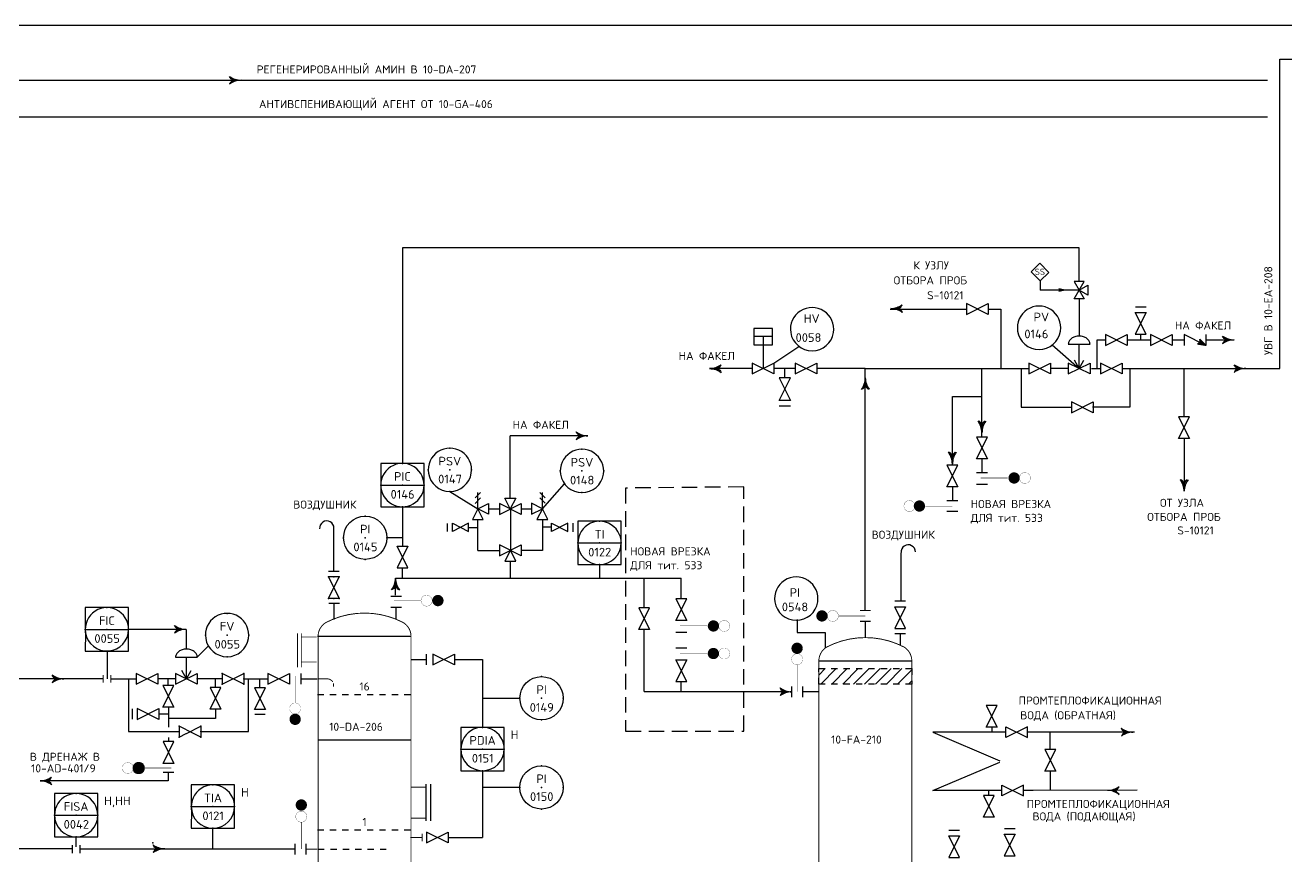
# Model space of a CAD drawing. Extents: x 71 to 279, y 48 to 143.
# Drawn here: x 145.03 to 165.38, y 64.18 to 77.59 of the extents above; entities that cross this region are included whole.
import ezdxf
from ezdxf.enums import TextEntityAlignment as Align

# ---------------------------------------------------------------- set-up
doc = ezdxf.new("R2010")
doc.units = 0
doc.header["$MEASUREMENT"] = 0
for name, pattern in [('DASH', [0.15625, 0.09375, -0.0625]), ('DASHED', [0.1875, 0.125, -0.0625]), ('DASHS', [0.375, 0.25, -0.125]), ('SDASH', [0.09375, 0.046875, -0.046875])]:
    doc.linetypes.add(name, pattern=pattern)
doc.layers.get('0').update_dxf_attribs({"linetype": 'CONTINUOUS'})
for name, color, linetype in [('DESIGNDATA', 7, 'CONTINUOUS'), ('IN-ATTRIBS', 7, 'CONTINUOUS'), ('IN-EQUIPMENT', 7, 'CONTINUOUS'), ('IN-INST-TAP', 7, 'CONTINUOUS'), ('IN-INSTRUMENT', 7, 'SDASH'), ('IN-MAJ-PROC', 7, 'CONTINUOUS'), ('IN-MIN-PROC', 7, 'CONTINUOUS'), ('IN-PNEUMATIC', 7, 'CONTINUOUS'), ('IN-TEXT', 51, 'CONTINUOUS')]:
    doc.layers.add(name, color=color, linetype=linetype)
doc.styles.add('ATTRIBS', font='SIMPLEX', dxfattribs={"width": 0.8, "height": 0.125})
doc.styles.add('NARROW', font='simplex', dxfattribs={"width": 0.75, "height": 0.1})
doc.styles.add('S1', font='SIMPLEX.shx')
doc.styles.add('SIMPLEX', font='SIMPLEX')

# ---------------------------------------------------------------- blocks, each defined once
blk = doc.blocks.new('BUBTEXT')
at = {"layer": 'IN-ATTRIBS'}
for p in [(0, 0.25), (-0.25, 0), (0, 0), (0.25, 0), (0, -0.25)]:
    blk.add_point(p, dxfattribs=at)
at = {"layer": 'IN-ATTRIBS', "flags": 1}
for tag, style, width, p in [('IDNUM', 'ATTRIBS', 0.8, (0.009, 0.584)), ('DWGNO', 'ATTRIBS', 0.8, (0.003, 0.447)), ('FILENO', 'ATTRIBS', 0.8, (-0.003, 0.311)), ('LOC', 'ATTRIBS', 0.8, (-0.08, -0.422)), ('SIG', 'ATTRIBS', 0.8, (-0.087, -0.563)), ('INSTALL', 'ATTRIBS', 0.8, (-0.087, -0.699)), ('DATE', 'ATTRIBS', 0.8, (-0.088, -0.969)), ('SERV', 'ATTRIBS', 0.8, (-0.083, -0.838)), ('DES', 'NARROW', 0.75, (-0.087, -1.102)), ('CSYS', 'NARROW', 0.75, (-0.087, -1.243))]:
    blk.add_attdef(tag, text='', height=0.1, dxfattribs=dict(at, style=style, width=width)).set_placement(p, align=Align.CENTER)
at = {"layer": 'IN-ATTRIBS', "style": 'ATTRIBS', "flags": 1}
blk.add_attdef('SYSCDI', text='', height=0.1, dxfattribs=at).set_placement((-0.312, 0.312), align=Align.RIGHT)
at = {"layer": 'IN-ATTRIBS', "style": 'S1'}
for tag, p in [('XT', (0.324, 0.257)), ('A1', (0.323, 0.115)), ('A2', (0.323, -0.035)), ('A3', (0.323, -0.185)), ('RES', (0.323, -0.342))]:
    blk.add_attdef(tag, p, '', height=0.1, dxfattribs=at)
at = {"layer": 'IN-ATTRIBS', "style": 'ATTRIBS'}
blk.add_attdef('SYSCDV', text='', height=0.1, dxfattribs=at).set_placement((-0.312, 0.141), align=Align.RIGHT)
at = {"layer": 'IN-ATTRIBS', "style": 'S1'}
for tag, p in [('INSTTYPE', (0, 0.05)), ('TAGNUM', (0.002, -0.156)), ('MD', (0.402, -0.565)), ('SZ', (0.402, -0.696))]:
    blk.add_attdef(tag, text='', height=0.1, dxfattribs=at).set_placement(p, align=Align.CENTER)
blk = doc.blocks.new('VALVTEXT')
at = {"layer": 'IN-ATTRIBS'}
for p in [(0, 0.0625), (0, 0), (0.25, 0.0625), (0.25, 0), (0, -0.0625), (0.25, -0.0625)]:
    blk.add_point(p, dxfattribs=at)
at = {"layer": 'IN-ATTRIBS', "style": 'S1', "flags": 1}
for tag, p in [('IDNUM', (0.125, 0.5625)), ('DWGNO', (0.125, 0.4375)), ('FILENO', (0.125, 0.3125))]:
    blk.add_attdef(tag, text='', height=0.1, dxfattribs=at).set_placement(p, align=Align.CENTER)
at = {"layer": 'IN-ATTRIBS', "style": 'S1'}
for tag, p in [('MODE', (0.125, 0.078125)), ('SIZE', (0.125, -0.1875))]:
    blk.add_attdef(tag, text='', height=0.1, dxfattribs=at).set_placement(p, align=Align.CENTER)
blk = doc.blocks.new('PH29')
at = {"layer": 'IN-ATTRIBS'}
for p in [(0, 0.25), (-0.25, 0), (0, 0), (0.25, 0), (0, -0.25)]:
    blk.add_point(p, dxfattribs=at)
at = {"layer": 'IN-ATTRIBS', "flags": 1}
for tag, style, width, p in [('IDNUM', 'ATTRIBS', 0.8, (0.009, 0.584)), ('DWGNO', 'ATTRIBS', 0.8, (0.003, 0.447)), ('FILENO', 'ATTRIBS', 0.8, (-0.003, 0.311)), ('LOC', 'ATTRIBS', 0.8, (-0.08, -0.422)), ('SIG', 'ATTRIBS', 0.8, (-0.087, -0.563)), ('INSTALL', 'ATTRIBS', 0.8, (-0.087, -0.699)), ('DATE', 'ATTRIBS', 0.8, (-0.088, -0.969)), ('SERV', 'ATTRIBS', 0.8, (-0.083, -0.838)), ('DES', 'NARROW', 0.75, (-0.087, -1.102)), ('CSYS', 'NARROW', 0.75, (-0.087, -1.243))]:
    blk.add_attdef(tag, text='', height=0.1, dxfattribs=dict(at, style=style, width=width)).set_placement(p, align=Align.CENTER)
at = {"layer": 'IN-ATTRIBS', "style": 'ATTRIBS', "flags": 1}
blk.add_attdef('SYSCDI', text='', height=0.1, dxfattribs=at).set_placement((-0.312, 0.312), align=Align.RIGHT)
at = {"layer": 'IN-ATTRIBS', "style": 'S1'}
for tag, p in [('XT', (0.324, 0.257)), ('A1', (0.323, 0.115)), ('A2', (0.323, -0.035)), ('A3', (0.323, -0.185)), ('RES', (0.323, -0.342))]:
    blk.add_attdef(tag, p, '', height=0.1, dxfattribs=at)
at = {"layer": 'IN-ATTRIBS', "style": 'ATTRIBS'}
blk.add_attdef('SYSCDV', text='', height=0.1, dxfattribs=at).set_placement((-0.312, 0.141), align=Align.RIGHT)
at = {"layer": 'IN-ATTRIBS', "style": 'S1'}
for tag, p in [('INSTTYPE', (0, 0.05)), ('TAGNUM', (0.002, -0.156)), ('MD', (0.402, -0.565)), ('SZ', (0.402, -0.696))]:
    blk.add_attdef(tag, text='', height=0.1, dxfattribs=at).set_placement(p, align=Align.CENTER)

msp = doc.modelspace()

# ---------------------------------------------------------------- hatches: boundary and pattern name
h = msp.add_hatch()
h.set_pattern_fill('ANSI37', color=2, scale=0.00014, style=0)
h.set_pattern_definition([(45, (-271.68314443, -228.2868269), (-0.00031430896424, 0.00031430896424), []), (135, (-271.68314443, -228.2868269), (-0.00031430896424, -0.00031430896424), [])])
edge = h.paths.add_edge_path()
edge.add_line((164.091, 72.424), (163.994, 72.524))
edge.add_line((163.994, 72.524), (163.999, 72.47))
edge.add_line((163.999, 72.47), (163.96, 72.445))
edge.add_line((163.96, 72.445), (164.09, 72.424))
h = msp.add_hatch(color=2)
edge = h.paths.add_edge_path()
edge.add_arc((151.694, 68.303), 0.0892, 89.9536, 269.9536, ccw=False)
edge.add_arc((151.694, 68.303), 0.0892, -90.0464, 89.9536, ccw=False)
h = msp.add_hatch(color=2)
edge = h.paths.add_edge_path()
edge.add_arc((157.492, 67.532), 0.0893, 180, 360)
edge.add_arc((157.492, 67.532), 0.0893, 0, 180)
at = {"linetype": 'Continuous'}
h = msp.add_hatch(dxfattribs=at)
h.set_pattern_fill('ANSI31', style=0)
h.set_pattern_definition([(45, (-406.77106, -448.19456), (-0.088388348, 0.088388348), [])])
h.paths.add_polyline_path([(159.344, 67.204), (157.844, 67.204), (157.844, 66.954), (159.344, 66.954)])
h = msp.add_hatch()
h.set_pattern_fill('ANSI37', color=2, scale=0.00014, style=0)
h.set_pattern_definition([(45, (-259.6959822, -227.31562325), (-0.00031430896424, 0.00031430896424), []), (135, (-259.6959822, -227.31562325), (-0.00031430896424, -0.00031430896424), [])])
edge = h.paths.add_edge_path()
edge.add_arc((146.864, 65.598), 0.0892, -89.9468, 90.0532, ccw=False)
edge.add_arc((146.864, 65.598), 0.0892, 90.0532, 270.0532, ccw=False)
h = msp.add_hatch(color=2)
edge = h.paths.add_edge_path()
edge.add_arc((149.489, 65.001), 0.0893, 180, 360)
edge.add_arc((149.489, 65.001), 0.0893, 0, 180)

# ---------------------------------------------------------------- linework, layer by layer
at = {"color": 6, "linetype": 'Continuous'}
msp.add_line((71.634, 77.594), (266.486, 77.594), dxfattribs=at)
at = {"color": 5, "linetype": 'Continuous'}
for p, q in [((165.284, 76.346), (165.284, 77.048)), ((165.284, 77.048), (235.915, 77.048)), ((143.886, 76.707), (165.087, 76.706)), ((165.284, 72.05), (165.284, 76.346)), ((165.087, 76.109), (144.43, 76.109)), ((158.996, 73.011), (160.228, 73.011)), ((160.578, 73.011), (160.782, 73.011)), ((160.782, 73.011), (160.782, 72.049)), ((162.334, 72.049), (162.334, 72.511)), ((162.334, 72.511), (162.473, 72.511)), ((162.823, 72.511), (163.198, 72.511)), ((163.04, 72.511), (163.04, 72.604)), ((163.548, 72.511), (163.741, 72.511)), ((164.1, 72.511), (164.549, 72.511)), ((156.768, 72.049), (156.081, 72.049)), ((157.463, 72.049), (157.118, 72.049)), ((157.294, 71.902), (157.294, 72.049)), ((158.594, 72.049), (157.813, 72.049)), ((158.594, 72.049), (161.234, 72.049)), ((158.594, 68.142), (158.594, 72.049)), ((160.476, 70.942), (160.476, 72.049)), ((161.109, 72.049), (161.109, 71.424)), ((161.872, 72.049), (161.584, 72.049)), ((162.246, 72.049), (162.389, 72.049)), ((162.739, 72.049), (165.284, 72.05)), ((162.864, 72.049), (162.864, 71.424)), ((163.74, 71.269), (163.74, 72.049)), ((159.999, 71.596), (160.476, 71.596)), ((159.999, 70.489), (159.999, 71.596)), ((161.109, 71.424), (161.921, 71.424)), ((162.864, 71.424), (162.26, 71.424)), ((152.863, 69.958), (152.863, 70.963)), ((154.113, 70.963), (152.863, 70.963)), ((163.741, 70.919), (163.741, 70.067)), ((160.476, 70.592), (160.476, 70.37)), ((159.999, 70.139), (159.999, 69.917)), ((152.338, 69.109), (152.338, 69.61)), ((152.513, 69.785), (152.688, 69.785)), ((153.039, 69.786), (153.205, 69.786)), ((153.38, 69.611), (153.38, 69.111)), ((150.015, 68.775), (150.015, 69.472)), ((152.19, 69.484), (152.338, 69.484)), ((152.338, 69.109), (152.689, 69.109)), ((153.039, 69.115), (153.38, 69.115)), ((159.172, 68.294), (159.172, 69.076)), ((151.122, 68.663), (151.121, 68.829)), ((152.863, 68.941), (152.863, 68.672)), ((151.01, 68.663), (155.622, 68.663)), ((155.024, 68.187), (155.024, 68.663)), ((155.622, 68.33), (155.622, 68.663)), ((151.01, 68.392), (151.01, 68.538)), ((155.024, 66.832), (155.024, 67.837)), ((152.415, 67.35), (152.415, 66.255)), ((157.844, 67.329), (159.344, 67.329)), ((146.288, 67.038), (144.037, 67.038)), ((146.413, 67.038), (146.822, 67.038)), ((146.697, 67.026), (146.697, 66.186)), ((147.46, 67.038), (147.172, 67.038)), ((147.342, 66.931), (147.342, 67.035)), ((148.21, 67.038), (147.81, 67.038)), ((148.102, 66.898), (148.102, 67.035)), ((148.56, 67.038), (148.947, 67.038)), ((148.635, 66.186), (148.635, 67.035)), ((148.82, 66.892), (148.82, 67.038)), ((155.622, 66.832), (155.622, 66.998)), ((155.024, 66.832), (157.365, 66.832)), ((147.343, 66.583), (147.343, 66.26)), ((148.102, 66.548), (148.103, 66.399)), ((147.19, 66.471), (147.343, 66.471)), ((148.101, 66.399), (147.345, 66.399)), ((146.697, 66.186), (147.51, 66.186)), ((147.865, 66.186), (148.635, 66.186)), ((159.683, 66.177), (160.763, 65.716)), ((160.862, 66.177), (159.683, 66.177)), ((160.634, 66.256), (160.634, 66.178)), ((162.938, 66.177), (161.212, 66.179)), ((161.579, 65.9), (161.579, 66.176)), ((147.346, 66.09), (147.346, 66.024)), ((149.76, 66.053), (151.26, 66.053)), ((152.415, 65.555), (152.415, 64.475)), ((159.683, 65.234), (160.763, 65.695)), ((161.579, 65.55), (161.579, 65.234)), ((147.341, 65.39), (145.271, 65.39)), ((147.341, 65.526), (147.341, 65.39)), ((160.798, 65.234), (159.683, 65.234)), ((160.587, 65.155), (160.587, 65.234)), ((161.302, 65.237), (161.148, 65.237)), ((162.983, 65.238), (161.297, 65.237)), ((151.86, 64.475), (152.415, 64.475)), ((145.794, 64.295), (142.239, 64.295)), ((149.388, 64.288), (145.913, 64.288))]:
    msp.add_line(p, q, dxfattribs=at)
at = {"linetype": 'Continuous'}
for p, q in [((151.121, 73.997), (151.121, 70.517)), ((162.046, 73.455), (162.046, 73.997)), ((161.419, 73.465), (161.419, 73.315)), ((162.046, 73.315), (161.419, 73.315)), ((161.82, 73.315), (161.719, 73.335)), ((161.82, 73.315), (161.719, 73.294)), ((161.61, 72.43), (162.046, 72.049)), ((162.046, 72.049), (161.97, 72.187)), ((162.046, 72.049), (162.123, 72.187)), ((150.771, 70.167), (151.471, 70.167)), ((151.887, 70.064), (152.338, 69.785)), ((151.121, 69.817), (151.121, 69.179)), ((152.864, 69.782), (152.864, 69.109)), ((151.121, 69.317), (150.871, 69.317)), ((153.953, 69.233), (154.653, 69.233)), ((157.493, 67.998), (157.493, 67.788)), ((146.001, 67.838), (146.701, 67.838)), ((147.604, 67.838), (146.701, 67.838)), ((157.493, 67.788), (157.947, 67.788)), ((157.947, 67.788), (157.947, 67.533)), ((146.358, 67.038), (146.358, 67.497)), ((147.635, 67.038), (147.558, 67.175)), ((147.635, 67.038), (147.711, 67.175)), ((152.415, 66.725), (153.018, 66.725)), ((152.065, 65.905), (152.765, 65.905)), ((153.015, 65.285), (152.415, 65.285)), ((147.712, 64.975), (148.412, 64.975)), ((145.504, 64.837), (146.204, 64.837))]:
    msp.add_line(p, q, dxfattribs=at)
at = {"color": 2}
for p, q in [((162.953, 73.048), (163.128, 73.048)), ((157.097, 72.697), (156.794, 72.697)), ((156.794, 72.697), (156.794, 72.435)), ((157.097, 72.435), (157.097, 72.697)), ((157.097, 72.566), (156.794, 72.566)), ((156.946, 72.566), (156.946, 72.435)), ((164.091, 72.424), (163.741, 72.599)), ((163.741, 72.599), (163.741, 72.424)), ((163.999, 72.47), (163.96, 72.445)), ((164.091, 72.424), (163.994, 72.524)), ((163.994, 72.524), (163.999, 72.47)), ((164.091, 72.599), (164.091, 72.424)), ((156.794, 72.435), (157.097, 72.435)), ((156.948, 72.048), (156.948, 72.432)), ((161.871, 72.443), (162.221, 72.443)), ((162.046, 72.049), (162.046, 72.443)), ((157.386, 71.443), (157.205, 71.443)), ((160.389, 70.37), (160.564, 70.37)), ((152.294, 69.96), (152.381, 70.047)), ((152.338, 69.785), (152.338, 70.047)), ((153.337, 70.049), (153.424, 69.961)), ((153.38, 69.786), (153.38, 70.049)), ((160.389, 70.183), (160.564, 70.183)), ((152.294, 69.872), (152.381, 69.96)), ((152.338, 69.785), (152.513, 69.872)), ((152.513, 69.872), (152.513, 69.697)), ((152.863, 69.783), (152.776, 69.958)), ((152.776, 69.958), (152.951, 69.958)), ((152.951, 69.958), (152.863, 69.783)), ((153.205, 69.874), (153.205, 69.699)), ((153.38, 69.786), (153.205, 69.874)), ((153.337, 69.961), (153.424, 69.874)), ((159.911, 69.917), (160.086, 69.917)), ((152.338, 69.785), (152.25, 69.61)), ((152.25, 69.61), (152.425, 69.61)), ((152.425, 69.61), (152.338, 69.785)), ((152.513, 69.697), (152.338, 69.785)), ((153.205, 69.699), (153.38, 69.786)), ((153.38, 69.786), (153.293, 69.611)), ((153.293, 69.611), (153.468, 69.611)), ((153.468, 69.611), (153.38, 69.786)), ((159.911, 69.749), (160.086, 69.749)), ((151.846, 69.549), (151.846, 69.419)), ((153.528, 69.486), (153.38, 69.486)), ((153.871, 69.551), (153.871, 69.413)), ((152.864, 69.116), (152.776, 68.941)), ((152.951, 68.941), (152.864, 69.116)), ((152.776, 68.941), (152.951, 68.941)), ((155.535, 67.794), (155.71, 67.794)), ((147.46, 67.388), (147.81, 67.388)), ((147.635, 67.038), (147.635, 67.388)), ((155.535, 67.541), (155.71, 67.541)), ((147.81, 66.95), (147.46, 67.125)), ((147.46, 66.95), (147.81, 67.125)), ((147.46, 67.125), (147.46, 66.95)), ((147.81, 67.125), (147.81, 66.95)), ((146.759, 66.556), (146.759, 66.387)), ((148.74, 66.47), (148.906, 66.47)), ((147.75, 66.157), (147.515, 66.274)), ((147.515, 66.274), (147.515, 66.099)), ((147.515, 66.099), (147.632, 66.157)), ((147.258, 65.674), (147.433, 66.024)), ((147.258, 66.024), (147.433, 65.674)), ((147.433, 66.024), (147.258, 66.024)), ((147.433, 65.674), (147.258, 65.674)), ((147.433, 65.526), (147.258, 65.526)), ((159.941, 64.594), (160.116, 64.594)), ((160.839, 64.623), (161.014, 64.623))]:
    msp.add_line(p, q, dxfattribs=at)
for p, q in [((157.118, 72.137), (157.523, 72.407)), ((145.792, 64.35), (145.792, 64.225)), ((145.913, 64.35), (145.913, 64.225))]:
    msp.add_line(p, q)
at = {"linetype": 'DASHS'}
for p, q in [((156.63, 70.138), (154.723, 70.119)), ((154.723, 70.119), (154.723, 66.195)), ((156.63, 66.195), (156.63, 70.138)), ((154.723, 66.195), (156.63, 66.195))]:
    msp.add_line(p, q, dxfattribs=at)
at = {"color": 5, "linetype": 'DASH'}
for p, q in [((149.75, 66.788), (151.25, 66.788)), ((149.75, 64.6), (151.25, 64.6))]:
    msp.add_line(p, q, dxfattribs=at)
at = {"color": 5, "linetype": 'Continuous'}
for points in [[(148.392, 76.705, -0.206864), (148.329, 76.768)], [(148.517, 76.705, 0.150368), (148.329, 76.643)], [(148.392, 76.705, 0.206864), (148.329, 76.643)], [(159.004, 73.018, 0.150368), (159.191, 73.08)], [(159.129, 73.018, 0.206864), (159.191, 73.08)], [(159.129, 73.018, -0.206864), (159.191, 72.955)], [(164.424, 72.512, -0.206864), (164.361, 72.574)], [(164.424, 72.512, 0.206864), (164.361, 72.449)], [(164.549, 72.512, 0.150368), (164.361, 72.449)], [(156.081, 72.049, -0.150368), (156.268, 71.987)], [(156.206, 72.049, 0.206864), (156.268, 72.112)], [(156.206, 72.049, -0.206864), (156.268, 71.987)], [(164.609, 72.05, -0.206864), (164.546, 72.112)], [(164.734, 72.05, 0.150368), (164.546, 71.987)], [(164.609, 72.05, 0.206864), (164.546, 71.987)], [(158.594, 71.901, 0.150368), (158.657, 71.714)], [(158.594, 71.776, -0.206864), (158.532, 71.714)], [(158.594, 71.776, 0.206864), (158.657, 71.714)], [(153.988, 70.963, -0.206864), (153.926, 71.025)], [(160.476, 71.014, 0.150368), (160.414, 71.202)], [(160.476, 71.139, 0.206864), (160.414, 71.202)], [(160.476, 71.139, -0.206864), (160.539, 71.202)], [(153.988, 70.963, 0.206864), (153.926, 70.9)], [(154.113, 70.963, 0.150368), (153.926, 70.9)], [(159.999, 70.635, 0.206864), (159.936, 70.697)], [(159.999, 70.51, 0.150368), (159.936, 70.697)], [(159.999, 70.635, -0.206864), (160.061, 70.697)], [(163.741, 70.192, 0.206864), (163.679, 70.255)], [(163.741, 70.067, 0.150368), (163.679, 70.255)], [(163.741, 70.192, -0.206864), (163.804, 70.255)], [(151.01, 68.663, 0.150368), (151.072, 68.475)], [(151.01, 68.538, -0.206864), (150.947, 68.475)], [(151.01, 68.538, 0.206864), (151.072, 68.475)], [(145.53, 67.038, -0.206864), (145.468, 67.1)], [(145.655, 67.038, 0.150368), (145.468, 66.975)], [(145.53, 67.038, 0.206864), (145.468, 66.975)], [(157.28, 66.829, -0.206864), (157.217, 66.892)], [(157.405, 66.829, 0.150368), (157.217, 66.767)], [(157.28, 66.829, 0.206864), (157.217, 66.767)], [(162.79, 66.177, -0.206864), (162.727, 66.24)], [(162.79, 66.177, 0.206864), (162.727, 66.115)], [(162.915, 66.177, 0.150368), (162.727, 66.115)], [(145.271, 65.39, 0.150368), (145.458, 65.452)], [(145.396, 65.39, 0.206864), (145.458, 65.452)], [(145.396, 65.39, -0.206864), (145.458, 65.327)], [(162.506, 65.238, 0.150368), (162.694, 65.3)], [(162.622, 65.229, 0.206864), (162.684, 65.292)], [(162.622, 65.229, -0.206864), (162.684, 65.167)], [(147.158, 64.295, -0.206864), (147.095, 64.357)], [(147.283, 64.295, 0.150368), (147.095, 64.232)], [(147.158, 64.295, 0.206864), (147.095, 64.232)]]:
    msp.add_lwpolyline(points, format="xyb", dxfattribs=at)
at = {"linetype": 'Continuous'}
for points in [[(161.41, 73.749), (161.556, 73.603), (161.419, 73.465), (161.273, 73.611)], [(162.046, 73.315), (162.127, 73.455), (161.965, 73.455)], [(162.046, 73.315), (162.127, 73.174), (161.965, 73.174)], [(162.046, 73.315), (162.186, 73.395), (162.186, 73.234)]]:
    msp.add_lwpolyline(points, close=True, dxfattribs=at)
at = {"color": 2}
for points in [[(160.228, 72.924), (160.578, 73.099), (160.578, 72.924), (160.228, 73.099)], [(163.127, 72.605), (162.952, 72.955), (163.127, 72.955), (162.952, 72.605)], [(162.473, 72.424), (162.823, 72.599), (162.823, 72.424), (162.473, 72.599)], [(163.198, 72.424), (163.548, 72.599), (163.548, 72.424), (163.198, 72.599)], [(157.118, 71.962), (156.768, 72.137), (156.768, 71.962), (157.118, 72.137)], [(157.813, 71.962), (157.463, 72.137), (157.463, 71.962), (157.813, 72.137)], [(161.234, 71.962), (161.584, 72.137), (161.584, 71.962), (161.234, 72.137)], [(161.871, 71.962), (162.221, 72.137), (162.221, 71.962), (161.871, 72.137)], [(162.389, 71.962), (162.739, 72.137), (162.739, 71.962), (162.389, 72.137)], [(157.202, 71.534), (157.386, 71.902), (157.202, 71.902), (157.386, 71.534)], [(161.921, 71.337), (162.271, 71.512), (162.271, 71.337), (161.921, 71.512)], [(163.652, 70.919), (163.827, 71.269), (163.652, 71.269), (163.827, 70.919)], [(160.389, 70.592), (160.564, 70.942), (160.389, 70.942), (160.564, 70.592)], [(159.911, 70.139), (160.086, 70.489), (159.911, 70.489), (160.086, 70.139)], [(152.689, 69.694), (153.039, 69.869), (153.039, 69.694), (152.689, 69.869)], [(151.927, 69.55), (152.19, 69.419), (152.19, 69.55), (151.927, 69.419)], [(153.791, 69.552), (153.528, 69.42), (153.528, 69.552), (153.791, 69.42)], [(152.689, 69.027), (153.039, 69.202), (153.039, 69.027), (152.689, 69.202)], [(151.209, 68.829), (151.034, 69.179), (151.209, 69.179), (151.034, 68.829)], [(149.927, 68.337), (150.102, 68.687), (149.927, 68.687), (150.102, 68.337)], [(154.937, 67.837), (155.112, 68.187), (154.937, 68.187), (155.112, 67.837)], [(155.535, 67.98), (155.71, 68.33), (155.535, 68.33), (155.71, 67.98)], [(159.244, 67.853), (159.069, 68.203), (159.244, 68.203), (159.069, 67.853)], [(151.61, 67.263), (151.96, 67.438), (151.96, 67.263), (151.61, 67.438)], [(155.71, 66.998), (155.535, 67.348), (155.71, 67.348), (155.535, 66.998)], [(146.822, 66.95), (147.172, 67.125), (147.172, 66.95), (146.822, 67.125)], [(148.21, 66.95), (148.56, 67.125), (148.56, 66.95), (148.21, 67.125)], [(148.947, 66.95), (149.297, 67.125), (149.297, 66.95), (148.947, 67.125)], [(147.255, 66.583), (147.43, 66.933), (147.255, 66.933), (147.43, 66.583)], [(148.015, 66.548), (148.19, 66.898), (148.015, 66.898), (148.19, 66.548)], [(148.734, 66.545), (148.909, 66.895), (148.734, 66.895), (148.909, 66.545)], [(146.84, 66.384), (147.19, 66.559), (147.19, 66.384), (146.84, 66.559)], [(160.546, 66.256), (160.721, 66.606), (160.546, 66.606), (160.721, 66.256)], [(161.212, 66.266), (160.862, 66.091), (160.862, 66.266), (161.212, 66.091)], [(161.492, 65.55), (161.667, 65.9), (161.492, 65.9), (161.667, 65.55)], [(160.5, 64.805), (160.675, 65.155), (160.5, 65.155), (160.675, 64.805)], [(161.148, 65.322), (160.798, 65.147), (160.798, 65.322), (161.148, 65.147)], [(151.51, 64.388), (151.86, 64.563), (151.86, 64.388), (151.51, 64.563)], [(161.012, 64.181), (160.837, 64.531), (161.012, 64.531), (160.837, 64.181)], [(160.115, 64.151), (159.94, 64.501), (160.115, 64.501), (159.94, 64.151)]]:
    msp.add_lwpolyline(points, close=True, dxfattribs=at)
msp.add_lwpolyline([(162.221, 72.443, 0.126822), (162.209, 72.491, 0.10607), (162.17, 72.536, 0.085783), (162.115, 72.564, 0.075445), (162.046, 72.574, 0.075445), (161.977, 72.564, 0.085783), (161.922, 72.536, 0.10607), (161.884, 72.491, 0.126822), (161.871, 72.443)], format="xyb", dxfattribs=at)
for points in [[(151.471, 70.114), (151.471, 70.517), (150.771, 70.517), (150.771, 70.114)], [(150.771, 70.114), (150.771, 69.817), (151.471, 69.817), (151.471, 70.114)], [(154.653, 69.179), (154.653, 69.583), (153.953, 69.583), (153.953, 69.179)], [(153.953, 69.179), (153.953, 68.883), (154.653, 68.883), (154.653, 69.179)], [(146.701, 67.784), (146.701, 68.188), (146.001, 68.188), (146.001, 67.784)], [(146.005, 67.784), (146.001, 67.488), (146.701, 67.488), (146.701, 67.784)], [(152.765, 65.851), (152.765, 66.255), (152.065, 66.255), (152.065, 65.851)], [(152.065, 65.851), (152.065, 65.555), (152.765, 65.555), (152.765, 65.851)], [(148.412, 64.921), (148.412, 65.325), (147.712, 65.325), (147.712, 64.921)], [(146.204, 64.783), (146.204, 65.187), (145.504, 65.187), (145.504, 64.783)], [(147.716, 64.921), (147.712, 64.625), (148.412, 64.625), (148.412, 64.921)], [(145.504, 64.783), (145.504, 64.487), (146.204, 64.487), (146.204, 64.783)]]:
    msp.add_lwpolyline(points)
for points, const_width in [([(160.457, 70.282), (160.894, 70.282)], 0.007), ([(159.561, 69.829), (159.999, 69.829)], 0.007), ([(150.102, 68.775), (149.927, 68.775)], 0.021), ([(150.932, 68.369), (151.107, 68.369)], 0.021), ([(151.423, 68.303), (150.986, 68.303)], 0.007), ([(159.07, 68.294), (159.245, 68.294)], 0.021), ([(158.157, 68.054), (158.594, 68.054)], 0.007), ([(158.507, 68.142), (158.682, 68.142)], 0.021), ([(155.603, 67.893), (156.04, 67.893)], 0.007), ([(155.603, 67.448), (156.04, 67.448)], 0.007), ([(157.492, 67.267), (157.492, 66.829)], 0.007), ([(146.288, 67.1), (146.288, 66.975)], 0.015), ([(146.413, 67.1), (146.413, 66.975)], 0.015), ([(149.389, 66.647), (149.389, 67.085)], 0.007), ([(157.405, 66.742), (157.405, 66.917)], 0.021), ([(146.952, 65.598), (147.389, 65.598)], 0.007), ([(149.489, 64.725), (149.489, 64.288)], 0.007), ([(145.792, 64.35), (145.792, 64.232)], 0.02), ([(145.913, 64.225), (145.913, 64.35)], 0.02), ([(149.388, 64.2), (149.388, 64.375)], 0.021)]:
    msp.add_lwpolyline(points, dxfattribs=dict(at, const_width=const_width))
for points, const_width in [([(160.996, 70.237, 1), (160.996, 70.328, 1)], 0.091), ([(161.171, 70.193, 1), (161.171, 70.371, 1)], 0.0035), ([(159.306, 69.74, 1), (159.306, 69.918, 1)], 0.0035), ([(159.467, 69.784, 1), (159.467, 69.875, 1)], 0.091), ([(151.511, 68.213, -1), (151.511, 68.392, -1)], 0.0035), ([(151.694, 68.213, -1), (151.694, 68.392, -1)], 0.0035), ([(156.142, 67.847, 1), (156.142, 67.938, 1)], 0.091), ([(156.317, 67.804, 1), (156.317, 67.982, 1)], 0.0035), ([(157.894, 68.009, 1), (157.894, 68.1, 1)], 0.091), ([(158.069, 67.965, 1), (158.069, 68.144, 1)], 0.0035), ([(157.403, 67.532, 1), (157.582, 67.532, 1)], 0.0035), ([(156.141, 67.402, 1), (156.141, 67.493, 1)], 0.091), ([(156.316, 67.358, 1), (156.316, 67.537, 1)], 0.0035), ([(157.403, 67.354, 1), (157.582, 67.354, 1)], 0.0035), ([(149.3, 66.56, -1), (149.479, 66.56, -1)], 0.0035), ([(149.344, 66.385, -1), (149.435, 66.385, -1)], 0.091), ([(146.688, 65.687, -1), (146.688, 65.509, -1)], 0.0035), ([(146.864, 65.687, -1), (146.864, 65.509, -1)], 0.0035), ([(149.399, 65.001, 1), (149.578, 65.001, 1)], 0.0035), ([(149.399, 64.813, 1), (149.578, 64.813, 1)], 0.0035)]:
    msp.add_lwpolyline(points, format="xyb", close=True, dxfattribs=dict(at, const_width=const_width))
for points in [[(147.504, 67.838, -0.206864), (147.441, 67.9)], [(147.504, 67.838, 0.206864), (147.441, 67.775)], [(147.629, 67.838, 0.150368), (147.441, 67.775)]]:
    msp.add_lwpolyline(points, format="xyb")
at = {"color": 5, "linetype": 'DASH'}
msp.add_lwpolyline([(157.844, 67.204), (159.344, 67.204), (159.344, 66.954), (157.844, 66.954)], close=True, dxfattribs=at)
at = {"color": 2}
msp.add_lwpolyline([(147.633, 66.157), (147.865, 66.274), (147.865, 66.099), (147.749, 66.157)], dxfattribs=at)
at = {"linetype": 'Continuous', "const_width": 0.02}
msp.add_lwpolyline([(145.792, 64.225), (145.792, 64.225), (145.792, 64.288)], dxfattribs=at)
for centre in [(150.521, 69.317), (153.368, 66.725), (153.367, 65.285)]:
    msp.add_circle(centre, 0.35)
at = {"color": 5, "linetype": 'Continuous'}
for centre, radius, start, end in [((148.525, 77.041), 0.336, 234.4623, 268.6678), ((158.996, 72.682), 0.336, 54.4623, 88.6678), ((164.556, 72.848), 0.336, 234.4623, 268.6678), ((156.073, 72.385), 0.336, 271.3322, 305.5377), ((164.742, 72.385), 0.336, 234.4623, 268.6678), ((158.259, 71.909), 0.336, 324.4623, 358.6678), ((154.121, 71.299), 0.336, 234.4623, 268.6678), ((160.812, 71.006), 0.336, 144.4623, 178.6678), ((160.335, 70.502), 0.336, 144.4623, 178.6678), ((164.077, 70.059), 0.336, 144.4623, 178.6678), ((149.9, 69.472), 0.116, 0, 185.2991), ((159.287, 69.087), 0.116, 0, 185.2991), ((150.674, 68.671), 0.336, 324.4623, 358.6678), ((145.663, 67.374), 0.336, 234.4623, 268.6678), ((157.413, 67.165), 0.336, 234.4623, 268.6678), ((162.922, 66.513), 0.336, 234.4623, 268.6678), ((145.263, 65.054), 0.336, 54.4623, 88.6678), ((162.499, 64.902), 0.336, 54.4623, 88.6678), ((147.29, 64.631), 0.336, 234.4623, 268.6678)]:
    msp.add_arc(centre, radius, start, end, dxfattribs=at)
for centre, radius, start, end in [((161.398, 72.708), 0.35, 351.1529, 188.8471), ((157.735, 72.685), 0.35, 351.1529, 188.8471), ((161.398, 72.708), 0.35, 188.8471, 351.1529), ((157.735, 72.685), 0.35, 188.8471, 351.1529), ((151.887, 70.414), 0.35, 351.1529, 188.8471), ((154.02, 70.396), 0.35, 351.1529, 188.8471), ((151.121, 70.167), 0.35, 351.1529, 188.8471), ((151.887, 70.414), 0.35, 188.8471, 351.1529), ((154.02, 70.396), 0.35, 188.8471, 351.1529), ((151.121, 70.167), 0.35, 179.8903, 0.1097), ((154.303, 69.233), 0.35, 351.1529, 188.8471), ((154.303, 69.233), 0.35, 180, 0), ((157.479, 68.334), 0.35, 351.1529, 188.8471), ((146.351, 67.838), 0.35, 351.1529, 188.8471), ((157.479, 68.334), 0.35, 188.8471, 351.1529), ((148.291, 67.746), 0.35, 351.1529, 188.8471), ((146.351, 67.838), 0.35, 188.8471, 0), ((147.637, 68.174), 0.336, 234.4623, 268.6678), ((148.291, 67.746), 0.35, 188.8471, 351.1529), ((152.415, 65.905), 0.35, 351.1529, 188.8471), ((152.415, 65.905), 0.35, 180, 360), ((148.062, 64.975), 0.35, 351.1529, 188.8471), ((145.854, 64.837), 0.35, 351.1529, 188.8471), ((148.062, 64.975), 0.35, 180, 360), ((145.854, 64.837), 0.35, 180, 0)]:
    msp.add_arc(centre, radius, start, end)
at = {"color": 2}
for centre, radius, start, end in [((147.559, 67.388), 0.0996, 151.0888, 180), ((147.596, 67.368), 0.141, 126.8699, 151.0888), ((147.619, 67.336), 0.18, 107.2579, 126.8699), ((147.635, 67.286), 0.233, 90, 107.2579), ((147.635, 67.286), 0.233, 72.7421, 90), ((147.65, 67.336), 0.18, 53.1301, 72.7421), ((147.674, 67.368), 0.141, 28.9112, 53.1301), ((147.71, 67.388), 0.0996, 360, 28.9112)]:
    msp.add_arc(centre, radius, start, end, dxfattribs=at)
for p in [(147.46, 67.038), (147.81, 67.038)]:
    msp.add_point(p, dxfattribs=at)
at = {"color": 5, "linetype": 'Continuous'}
msp.add_point((147.093, 64.388), dxfattribs=at)
for points in [[(148.363, 76.747), (148.337, 76.752), (148.329, 76.768)], [(148.399, 76.729), (148.348, 76.737), (148.363, 76.747), (148.337, 76.752)], [(148.437, 76.717), (148.361, 76.724), (148.399, 76.729), (148.348, 76.737)], [(148.477, 76.709), (148.375, 76.713), (148.437, 76.717), (148.361, 76.724)], [(148.363, 76.664), (148.337, 76.659), (148.329, 76.643)], [(148.399, 76.681), (148.348, 76.674), (148.363, 76.664), (148.337, 76.659)], [(148.437, 76.694), (148.361, 76.687), (148.399, 76.681), (148.348, 76.674)], [(148.477, 76.702), (148.375, 76.697), (148.437, 76.694), (148.361, 76.687)], [(148.517, 76.705), (148.392, 76.705), (148.477, 76.709), (148.375, 76.713)], [(148.517, 76.705), (148.392, 76.705), (148.477, 76.702), (148.375, 76.697)], [(159.121, 73.042), (159.172, 73.049), (159.157, 73.059), (159.183, 73.064)], [(159.157, 73.059), (159.183, 73.064), (159.191, 73.08)], [(159.004, 73.018), (159.129, 73.018), (159.044, 73.021), (159.145, 73.026)], [(159.004, 73.018), (159.129, 73.018), (159.044, 73.014), (159.145, 73.01)], [(159.044, 73.021), (159.145, 73.026), (159.083, 73.029), (159.16, 73.036)], [(159.044, 73.014), (159.145, 73.01), (159.083, 73.006), (159.16, 72.999)], [(159.083, 73.029), (159.16, 73.036), (159.121, 73.042), (159.172, 73.049)], [(159.083, 73.006), (159.16, 72.999), (159.121, 72.994), (159.172, 72.986)], [(159.121, 72.994), (159.172, 72.986), (159.157, 72.977), (159.183, 72.972)], [(159.157, 72.977), (159.183, 72.972), (159.191, 72.955)], [(164.395, 72.553), (164.369, 72.558), (164.361, 72.574)], [(164.395, 72.471), (164.369, 72.466), (164.361, 72.449)], [(164.431, 72.536), (164.38, 72.543), (164.395, 72.553), (164.369, 72.558)], [(164.431, 72.488), (164.38, 72.48), (164.395, 72.471), (164.369, 72.466)], [(164.469, 72.523), (164.393, 72.531), (164.431, 72.536), (164.38, 72.543)], [(164.469, 72.501), (164.393, 72.493), (164.431, 72.488), (164.38, 72.48)], [(164.509, 72.515), (164.407, 72.52), (164.469, 72.523), (164.393, 72.531)], [(164.509, 72.509), (164.407, 72.504), (164.469, 72.501), (164.393, 72.493)], [(164.549, 72.512), (164.424, 72.512), (164.509, 72.515), (164.407, 72.52)], [(164.549, 72.512), (164.424, 72.512), (164.509, 72.509), (164.407, 72.504)], [(156.081, 72.049), (156.206, 72.049), (156.121, 72.053), (156.222, 72.057)], [(156.081, 72.049), (156.206, 72.049), (156.121, 72.046), (156.222, 72.041)], [(156.121, 72.053), (156.222, 72.057), (156.16, 72.061), (156.237, 72.068)], [(156.121, 72.046), (156.222, 72.041), (156.16, 72.038), (156.237, 72.031)], [(156.16, 72.061), (156.237, 72.068), (156.198, 72.073), (156.249, 72.081)], [(156.198, 72.073), (156.249, 72.081), (156.234, 72.091), (156.26, 72.096)], [(156.234, 72.091), (156.26, 72.096), (156.268, 72.112)], [(164.58, 72.091), (164.554, 72.096), (164.546, 72.112)], [(164.616, 72.074), (164.565, 72.081), (164.58, 72.091), (164.554, 72.096)], [(164.654, 72.061), (164.578, 72.068), (164.616, 72.074), (164.565, 72.081)], [(164.694, 72.053), (164.592, 72.058), (164.654, 72.061), (164.578, 72.068)], [(164.694, 72.046), (164.592, 72.041), (164.654, 72.038), (164.578, 72.031)], [(164.734, 72.05), (164.609, 72.05), (164.694, 72.053), (164.592, 72.058)], [(164.734, 72.05), (164.609, 72.05), (164.694, 72.046), (164.592, 72.041)], [(156.16, 72.038), (156.237, 72.031), (156.198, 72.025), (156.249, 72.018)], [(156.198, 72.025), (156.249, 72.018), (156.234, 72.008), (156.26, 72.003)], [(156.234, 72.008), (156.26, 72.003), (156.268, 71.987)], [(158.591, 71.861), (158.586, 71.76), (158.583, 71.822), (158.576, 71.745)], [(158.594, 71.901), (158.594, 71.776), (158.591, 71.861), (158.586, 71.76)], [(158.594, 71.901), (158.594, 71.776), (158.598, 71.861), (158.603, 71.76)], [(158.598, 71.861), (158.603, 71.76), (158.606, 71.822), (158.613, 71.745)], [(164.58, 72.008), (164.554, 72.003), (164.546, 71.987)], [(164.616, 72.025), (164.565, 72.018), (164.58, 72.008), (164.554, 72.003)], [(164.654, 72.038), (164.578, 72.031), (164.616, 72.025), (164.565, 72.018)], [(158.553, 71.748), (158.548, 71.722), (158.532, 71.714)], [(158.57, 71.784), (158.563, 71.733), (158.553, 71.748), (158.548, 71.722)], [(158.583, 71.822), (158.576, 71.745), (158.57, 71.784), (158.563, 71.733)], [(158.606, 71.822), (158.613, 71.745), (158.619, 71.784), (158.626, 71.733)], [(158.619, 71.784), (158.626, 71.733), (158.636, 71.748), (158.641, 71.722)], [(158.636, 71.748), (158.641, 71.722), (158.657, 71.714)], [(153.96, 71.004), (153.934, 71.009), (153.926, 71.025)], [(160.435, 71.168), (160.43, 71.194), (160.414, 71.202)], [(160.451, 71.151), (160.443, 71.203), (160.433, 71.188), (160.428, 71.214)], [(160.463, 71.113), (160.456, 71.19), (160.451, 71.151), (160.443, 71.203)], [(160.471, 71.074), (160.467, 71.175), (160.463, 71.113), (160.456, 71.19)], [(160.476, 71.014), (160.476, 71.139), (160.473, 71.054), (160.468, 71.155)], [(160.475, 71.034), (160.475, 71.159), (160.478, 71.074), (160.483, 71.175)], [(160.478, 71.074), (160.483, 71.175), (160.486, 71.113), (160.493, 71.19)], [(160.486, 71.113), (160.493, 71.19), (160.499, 71.151), (160.506, 71.203)], [(160.499, 71.151), (160.506, 71.203), (160.516, 71.188), (160.521, 71.214)], [(160.517, 71.168), (160.522, 71.194), (160.539, 71.202)], [(153.96, 70.922), (153.934, 70.917), (153.926, 70.9)], [(153.996, 70.987), (153.944, 70.994), (153.96, 71.004), (153.934, 71.009)], [(153.996, 70.939), (153.944, 70.931), (153.96, 70.922), (153.934, 70.917)], [(154.034, 70.974), (153.957, 70.982), (153.996, 70.987), (153.944, 70.994)], [(154.034, 70.952), (153.957, 70.944), (153.996, 70.939), (153.944, 70.931)], [(154.073, 70.966), (153.972, 70.971), (154.034, 70.974), (153.957, 70.982)], [(154.073, 70.96), (153.972, 70.955), (154.034, 70.952), (153.957, 70.944)], [(154.113, 70.963), (153.988, 70.963), (154.073, 70.966), (153.972, 70.971)], [(154.113, 70.963), (153.988, 70.963), (154.073, 70.96), (153.972, 70.955)], [(159.958, 70.663), (159.953, 70.689), (159.936, 70.697)], [(159.973, 70.647), (159.966, 70.698), (159.956, 70.683), (159.951, 70.709)], [(159.986, 70.609), (159.979, 70.686), (159.973, 70.647), (159.966, 70.698)], [(159.994, 70.57), (159.989, 70.671), (159.986, 70.609), (159.979, 70.686)], [(159.999, 70.51), (159.999, 70.635), (159.995, 70.55), (159.991, 70.651)], [(159.997, 70.53), (159.997, 70.655), (160, 70.57), (160.005, 70.671)], [(160, 70.57), (160.005, 70.671), (160.009, 70.609), (160.016, 70.686)], [(160.009, 70.609), (160.016, 70.686), (160.021, 70.647), (160.029, 70.698)], [(160.021, 70.647), (160.029, 70.698), (160.038, 70.683), (160.043, 70.709)], [(160.04, 70.663), (160.045, 70.689), (160.061, 70.697)], [(163.7, 70.221), (163.695, 70.247), (163.679, 70.255)], [(163.715, 70.204), (163.708, 70.256), (163.698, 70.241), (163.693, 70.267)], [(163.728, 70.166), (163.721, 70.243), (163.715, 70.204), (163.708, 70.256)], [(163.736, 70.127), (163.731, 70.228), (163.728, 70.166), (163.721, 70.243)], [(163.741, 70.067), (163.741, 70.192), (163.738, 70.107), (163.733, 70.208)], [(163.739, 70.087), (163.739, 70.212), (163.743, 70.127), (163.747, 70.228)], [(163.743, 70.127), (163.747, 70.228), (163.751, 70.166), (163.758, 70.243)], [(163.751, 70.166), (163.758, 70.243), (163.763, 70.204), (163.771, 70.256)], [(163.763, 70.204), (163.771, 70.256), (163.781, 70.241), (163.786, 70.267)], [(163.782, 70.221), (163.787, 70.247), (163.804, 70.255)], [(150.998, 68.584), (150.991, 68.507), (150.986, 68.545), (150.978, 68.494)], [(151.006, 68.623), (151.002, 68.521), (150.998, 68.584), (150.991, 68.507)], [(151.01, 68.663), (151.01, 68.538), (151.006, 68.623), (151.002, 68.521)], [(151.01, 68.663), (151.01, 68.538), (151.013, 68.623), (151.018, 68.521)], [(151.013, 68.623), (151.018, 68.521), (151.021, 68.584), (151.028, 68.507)], [(151.021, 68.584), (151.028, 68.507), (151.034, 68.545), (151.041, 68.494)], [(150.969, 68.509), (150.963, 68.483), (150.947, 68.475)], [(150.986, 68.545), (150.978, 68.494), (150.969, 68.509), (150.963, 68.483)], [(151.034, 68.545), (151.041, 68.494), (151.051, 68.509), (151.056, 68.483)], [(151.051, 68.509), (151.056, 68.483), (151.072, 68.475)], [(145.502, 67.079), (145.476, 67.084), (145.468, 67.1)], [(145.502, 66.997), (145.476, 66.991), (145.468, 66.975)], [(145.538, 67.062), (145.486, 67.069), (145.502, 67.079), (145.476, 67.084)], [(145.538, 67.014), (145.486, 67.006), (145.502, 66.997), (145.476, 66.991)], [(145.576, 67.049), (145.499, 67.056), (145.538, 67.062), (145.486, 67.069)], [(145.576, 67.026), (145.499, 67.019), (145.538, 67.014), (145.486, 67.006)], [(145.615, 67.041), (145.514, 67.046), (145.576, 67.049), (145.499, 67.056)], [(145.615, 67.034), (145.514, 67.03), (145.576, 67.026), (145.499, 67.019)], [(145.655, 67.038), (145.53, 67.038), (145.615, 67.041), (145.514, 67.046)], [(145.655, 67.038), (145.53, 67.038), (145.615, 67.034), (145.514, 67.03)], [(157.251, 66.87), (157.225, 66.876), (157.217, 66.892)], [(157.251, 66.788), (157.225, 66.783), (157.217, 66.767)], [(157.287, 66.853), (157.236, 66.861), (157.251, 66.87), (157.225, 66.876)], [(157.287, 66.805), (157.236, 66.798), (157.251, 66.788), (157.225, 66.783)], [(157.326, 66.841), (157.249, 66.848), (157.287, 66.853), (157.236, 66.861)], [(157.326, 66.818), (157.249, 66.811), (157.287, 66.805), (157.236, 66.798)], [(157.365, 66.833), (157.263, 66.837), (157.326, 66.841), (157.249, 66.848)], [(157.365, 66.826), (157.263, 66.821), (157.326, 66.818), (157.249, 66.811)], [(157.405, 66.829), (157.28, 66.829), (157.365, 66.833), (157.263, 66.837)], [(157.405, 66.829), (157.28, 66.829), (157.365, 66.826), (157.263, 66.821)], [(162.761, 66.219), (162.735, 66.224), (162.727, 66.24)], [(162.797, 66.202), (162.746, 66.209), (162.761, 66.219), (162.735, 66.224)], [(162.797, 66.153), (162.746, 66.146), (162.761, 66.136), (162.735, 66.131)], [(162.835, 66.189), (162.759, 66.196), (162.797, 66.202), (162.746, 66.209)], [(162.835, 66.166), (162.759, 66.159), (162.797, 66.153), (162.746, 66.146)], [(162.875, 66.181), (162.773, 66.186), (162.835, 66.189), (162.759, 66.196)], [(162.875, 66.174), (162.773, 66.169), (162.835, 66.166), (162.759, 66.159)], [(162.915, 66.177), (162.79, 66.177), (162.875, 66.181), (162.773, 66.186)], [(162.915, 66.177), (162.79, 66.177), (162.875, 66.174), (162.773, 66.169)], [(162.761, 66.136), (162.735, 66.131), (162.727, 66.115)], [(145.271, 65.39), (145.396, 65.39), (145.311, 65.393), (145.412, 65.398)], [(145.271, 65.39), (145.396, 65.39), (145.311, 65.386), (145.412, 65.382)], [(145.311, 65.393), (145.412, 65.398), (145.35, 65.401), (145.427, 65.408)], [(145.311, 65.386), (145.412, 65.382), (145.35, 65.378), (145.427, 65.371)], [(145.35, 65.401), (145.427, 65.408), (145.388, 65.414), (145.44, 65.421)], [(145.35, 65.378), (145.427, 65.371), (145.388, 65.366), (145.44, 65.358)], [(145.388, 65.414), (145.44, 65.421), (145.424, 65.431), (145.45, 65.436)], [(145.388, 65.366), (145.44, 65.358), (145.424, 65.349), (145.45, 65.343)], [(145.424, 65.431), (145.45, 65.436), (145.458, 65.452)], [(145.424, 65.349), (145.45, 65.343), (145.458, 65.327)], [(162.506, 65.238), (162.631, 65.238), (162.546, 65.241), (162.648, 65.246)], [(162.506, 65.238), (162.631, 65.238), (162.546, 65.234), (162.648, 65.23)], [(162.546, 65.241), (162.648, 65.246), (162.586, 65.249), (162.662, 65.256)], [(162.546, 65.234), (162.648, 65.23), (162.586, 65.226), (162.662, 65.219)], [(162.576, 65.241), (162.653, 65.248), (162.614, 65.253), (162.665, 65.261)], [(162.576, 65.218), (162.653, 65.211), (162.614, 65.205), (162.665, 65.198)], [(162.614, 65.253), (162.665, 65.261), (162.65, 65.27), (162.676, 65.275)], [(162.614, 65.205), (162.665, 65.198), (162.65, 65.188), (162.676, 65.183)], [(162.65, 65.27), (162.676, 65.275), (162.684, 65.292)], [(162.65, 65.188), (162.676, 65.183), (162.684, 65.167)], [(147.129, 64.336), (147.103, 64.341), (147.095, 64.357)], [(147.165, 64.319), (147.114, 64.326), (147.129, 64.336), (147.103, 64.341)], [(147.203, 64.306), (147.127, 64.313), (147.165, 64.319), (147.114, 64.326)], [(147.243, 64.298), (147.141, 64.303), (147.203, 64.306), (147.127, 64.313)], [(147.129, 64.254), (147.103, 64.248), (147.095, 64.232)], [(147.165, 64.271), (147.114, 64.263), (147.129, 64.254), (147.103, 64.248)], [(147.203, 64.283), (147.127, 64.276), (147.165, 64.271), (147.114, 64.263)], [(147.243, 64.291), (147.141, 64.287), (147.203, 64.283), (147.127, 64.276)], [(147.283, 64.295), (147.158, 64.295), (147.243, 64.298), (147.141, 64.303)], [(147.283, 64.295), (147.158, 64.295), (147.243, 64.291), (147.141, 64.287)]]:
    msp.add_solid(points, dxfattribs=at)
for points in [[(147.475, 67.879), (147.449, 67.884), (147.441, 67.9)], [(147.475, 67.797), (147.449, 67.792), (147.441, 67.775)], [(147.512, 67.862), (147.46, 67.869), (147.475, 67.879), (147.449, 67.884)], [(147.512, 67.814), (147.46, 67.806), (147.475, 67.797), (147.449, 67.792)], [(147.55, 67.849), (147.473, 67.856), (147.512, 67.862), (147.46, 67.869)], [(147.55, 67.826), (147.473, 67.819), (147.512, 67.814), (147.46, 67.806)], [(147.589, 67.841), (147.488, 67.846), (147.55, 67.849), (147.473, 67.856)], [(147.589, 67.835), (147.488, 67.83), (147.55, 67.826), (147.473, 67.819)], [(147.629, 67.838), (147.504, 67.838), (147.589, 67.841), (147.488, 67.846)], [(147.629, 67.838), (147.504, 67.838), (147.589, 67.835), (147.488, 67.83)]]:
    msp.add_solid(points)
at = {"layer": 'IN-EQUIPMENT', "color": 7}
msp.add_line((149.75, 67.725), (151.25, 67.725), dxfattribs=at)
at = {"layer": 'IN-EQUIPMENT', "color": 6}
msp.add_line((149.76, 67.725), (151.26, 67.725), dxfattribs=at)
at = {"layer": 'IN-EQUIPMENT', "color": 5, "linetype": 'DASH'}
msp.add_line((149.76, 64.288), (150.885, 64.288), dxfattribs=at)
at = {"layer": 'IN-EQUIPMENT', "color": 6}
for points, const_width in [([(150.106, 68.258), (149.931, 68.258)], 0.021), ([(150.018, 67.996), (150.018, 68.258)], 0.021), ([(150.932, 68.194), (151.107, 68.194)], 0.021), ([(151.019, 68.001), (151.019, 68.194)], 0.021), ([(158.507, 67.967), (158.682, 67.967)], 0.021), ([(158.594, 67.704), (158.594, 67.967)], 0.021), ([(149.426, 67.776), (149.427, 67.226)], 0.015), ([(149.489, 67.776), (149.489, 67.226)], 0.015), ([(159.07, 67.769), (159.245, 67.769)], 0.021), ([(159.158, 67.581), (159.158, 67.769)], 0.021), ([(149.739, 67.714), (149.489, 67.714)], 0.015), ([(151.26, 67.35), (151.509, 67.35)], 0.021), ([(151.509, 67.438), (151.509, 67.263)], 0.021), ([(149.739, 67.311), (149.489, 67.311)], 0.015), ([(149.484, 66.95), (149.484, 67.125)], 0.021), ([(149.746, 67.038), (149.484, 67.038)], 0.021), ([(157.58, 66.742), (157.58, 66.917)], 0.021), ([(157.842, 66.829), (157.58, 66.829)], 0.021), ([(151.503, 64.742), (151.503, 65.341)], 0.02), ([(151.578, 64.742), (151.578, 65.341)], 0.02), ([(151.253, 65.289), (151.503, 65.289)], 0.015), ([(151.253, 64.789), (151.503, 64.789)], 0.015), ([(151.438, 64.538), (151.438, 64.413)], 0.015), ([(149.563, 64.2), (149.563, 64.375)], 0.021), ([(151.25, 64.475), (151.438, 64.475)], 0.015), ([(149.75, 64.288), (149.563, 64.288)], 0.015)]:
    msp.add_lwpolyline(points, dxfattribs=dict(at, const_width=const_width))
at = {"layer": 'IN-EQUIPMENT', "color": 6, "const_width": 0.015}
for points in [[(151.26, 67.725, 0.267949), (151.13, 67.95, 0.242718), (149.889, 67.95, 0.267949), (149.76, 67.725), (149.76, 60.1, 0.267949), (149.889, 59.876, 0.242718), (151.13, 59.876, 0.267949), (151.26, 60.1)], [(159.344, 67.329, 0.267949), (159.215, 67.554, 0.242718), (157.974, 67.554, 0.267949), (157.844, 67.329), (157.844, 62.767, 0.267949), (157.974, 62.542, 0.242718), (159.215, 62.542, 0.267949), (159.344, 62.767)]]:
    msp.add_lwpolyline(points, format="xyb", close=True, dxfattribs=at)
for points in [[(149.76, 67.038), (149.91, 67.038, -0.267379), (149.996, 66.988)], [(150.005, 66.967, -0.074826), (150.01, 66.938), (150.01, 66.913)]]:
    msp.add_lwpolyline(points, format="xyb", dxfattribs=at)
at = {"layer": 'IN-INST-TAP', "color": 7}
for p, q in [((153.38, 69.786), (153.74, 70.186)), ((154.303, 68.883), (154.303, 68.671)), ((147.81, 67.388), (147.988, 67.57)), ((148.062, 64.288), (148.062, 64.625)), ((145.854, 64.328), (145.854, 64.487))]:
    msp.add_line(p, q, dxfattribs=at)
at = {"layer": 'IN-MIN-PROC', "color": 7}
msp.add_line((162.046, 73.997), (151.121, 73.997), dxfattribs=at)
at = {"layer": 'IN-MIN-PROC', "color": 5}
msp.add_line((151.96, 67.35), (152.415, 67.35), dxfattribs=at)
at = {"layer": 'IN-PNEUMATIC', "color": 7}
for p, q in [((162.046, 73.174), (162.046, 72.574)), ((147.635, 67.519), (147.635, 67.838))]:
    msp.add_line(p, q, dxfattribs=at)

# ---------------------------------------------------------------- block references
at = {"layer": 'DESIGNDATA', "xscale": 1.4, "yscale": 1.4, "zscale": 1.4}
msp.add_blockref('PH29', (154.303, 69.233), dxfattribs=at).add_auto_attribs({'INSTTYPE': 'TI', 'TAGNUM': '0122'})
at = {"layer": 'IN-INSTRUMENT', "color": 7, "xscale": 1.4, "yscale": 1.4, "zscale": 1.4}
for name, p, values in [('BUBTEXT', (151.887, 70.414), {'INSTTYPE': 'PSV', 'TAGNUM': '0147'}), ('BUBTEXT', (154.02, 70.396), {'INSTTYPE': 'PSV', 'TAGNUM': '0148'}), ('BUBTEXT', (151.121, 70.167), {'INSTTYPE': 'PIC', 'TAGNUM': '0146'}), ('BUBTEXT', (150.521, 69.317), {'INSTTYPE': 'PI', 'TAGNUM': '0145'}), ('BUBTEXT', (146.351, 67.838), {'INSTTYPE': 'FIC', 'TAGNUM': '0055'}), ('BUBTEXT', (148.291, 67.746), {'INSTTYPE': 'FV', 'TAGNUM': '0055'}), ('BUBTEXT', (153.368, 66.725), {'INSTTYPE': 'PI', 'TAGNUM': '0149'}), ('PH29', (152.415, 65.905), {'INSTTYPE': 'PDIА', 'TAGNUM': '0151', 'A1': 'H'}), ('BUBTEXT', (153.367, 65.285), {'INSTTYPE': 'PI', 'TAGNUM': '0150'}), ('BUBTEXT', (148.062, 64.975), {'INSTTYPE': 'TIА', 'TAGNUM': '0121', 'A1': 'H'}), ('BUBTEXT', (145.854, 64.837), {'INSTTYPE': 'FISA', 'TAGNUM': '0042', 'A1': 'H,HH'})]:
    msp.add_blockref(name, p, dxfattribs=at).add_auto_attribs(values)
at = {"layer": 'IN-MAJ-PROC', "color": 7, "xscale": -1.4, "yscale": 1.4, "zscale": 1.4, "rotation": 270}
msp.add_blockref('VALVTEXT', (150.015, 68.337), dxfattribs=at)
at = {"layer": 'IN-MAJ-PROC', "color": 7, "xscale": 1.4, "yscale": 1.4, "zscale": 1.4}
msp.add_blockref('VALVTEXT', (148.21, 67.038), dxfattribs=at)
at = {"layer": 'IN-MIN-PROC', "color": 7, "linetype": 'DASHED', "xscale": 1.4, "yscale": 1.4, "zscale": 1.4}
msp.add_blockref('VALVTEXT', (147.515, 66.186), dxfattribs=at)

# ---------------------------------------------------------------- texts
at = {"color": 1, "linetype": 'Continuous', "style": 'SIMPLEX'}
for s, height, p in [('РЕГЕНЕРИРОВАННЫЙ АМИН В 10-DA-207', 0.13, (148.767, 76.815)), ('АНТИВСПЕНИВАЮЩИЙ АГЕНТ ОТ 10-GA-406', 0.13, (148.805, 76.255)), ('К УЗЛУ ', 0.13, (159.369, 73.651)), ('ОТБОРА ПРОБ', 0.13, (159.051, 73.409)), ('SS', 0.1, (161.33, 73.563)), ('НА ФАКЕЛ', 0.13, (163.591, 72.68)), ('НА ФАКЕЛ', 0.13, (155.58, 72.189)), ('НА ФАКЕЛ', 0.13, (152.9, 71.076)), ('ВОЗДУШНИК', 0.13, (149.359, 69.788)), ('НОВАЯ ВРЕЗКА', 0.13, (160.295, 69.797)), ('ОТ УЗЛА ', 0.13, (163.351, 69.816)), ('ДЛЯ тит. 533', 0.13, (160.295, 69.573)), ('ОТБОРА ПРОБ', 0.13, (163.145, 69.589)), ('ВОЗДУШНИК', 0.13, (158.697, 69.301)), ('НОВАЯ ВРЕЗКА', 0.13, (154.798, 69.032)), ('ДЛЯ тит. 533', 0.13, (154.798, 68.808)), ('ПРОМТЕПЛОФИКАЦИОННАЯ ', 0.13, (161.067, 66.623)), ('ВОДА (ОБРАТНАЯ)', 0.13, (161.095, 66.385)), ('В ДРЕНАЖ В', 0.13, (145.107, 65.715)), ('10-AD-401/9', 0.13, (145.127, 65.528)), ('ПРОМТЕПЛОФИКАЦИОННАЯ ', 0.13, (161.198, 64.953)), ('ВОДА (ПОДАЮЩАЯ)', 0.13, (161.294, 64.752))]:
    msp.add_text(s, height=height, dxfattribs=at).set_placement(p)
msp.add_text('УВГ В 10-ЕА-208 ', height=0.13, rotation=90, dxfattribs=at).set_placement((165.164, 72.267))
at = {"linetype": 'DASH', "style": 'SIMPLEX'}
for s, p in [('HV', (157.599, 72.787)), ('0058', (157.468, 72.48))]:
    msp.add_text(s, height=0.14, dxfattribs=at).set_placement(p)
at = {"layer": 'DESIGNDATA', "style": 'SIMPLEX'}
for s, p in [('PV', (161.31, 72.812)), ('0146', (161.161, 72.538)), ('PI', (157.372, 68.362)), ('0548', (157.246, 68.13))]:
    msp.add_text(s, height=0.14, dxfattribs=at).set_placement(p)
at = {"layer": 'DESIGNDATA', "color": 4, "style": 'SIMPLEX'}
for s, p in [('16', (150.51, 66.85)), ('1', (150.51, 64.663))]:
    msp.add_text(s, height=0.13, dxfattribs=at).set_placement(p, align=Align.CENTER)
for s, p in [('10-DA-206', (149.939, 66.199)), ('10-FA-210', (158.042, 65.993))]:
    msp.add_text(s, height=0.13, dxfattribs=at).set_placement(p)
at = {"layer": 'IN-TEXT', "color": 1, "style": 'SIMPLEX'}
for p in [(160.179, 73.168), (164.218, 69.37)]:
    msp.add_text('S-10121', height=0.13, dxfattribs=at).set_placement(p, align=Align.RIGHT)

doc.saveas('drawing.dxf')
